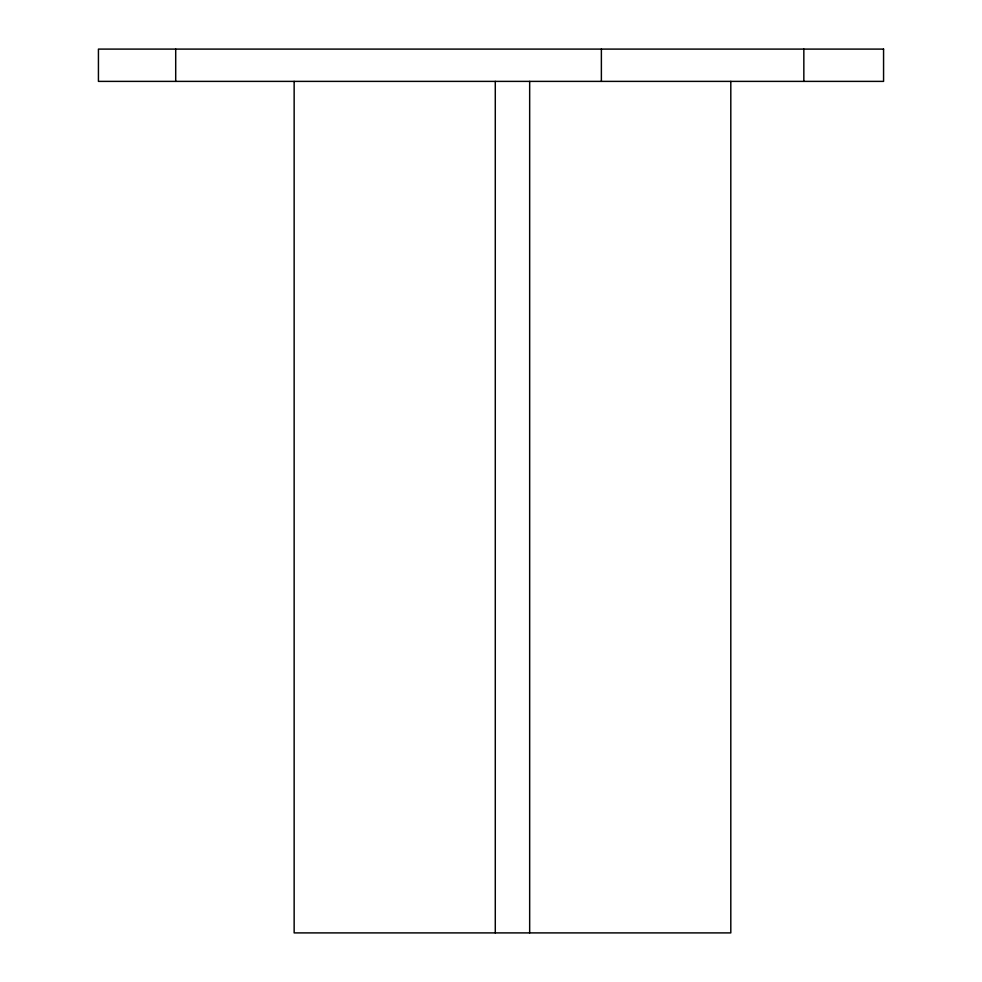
<?xml version="1.0" encoding="UTF-8"?>
<svg xmlns="http://www.w3.org/2000/svg" width="982" height="982" viewBox="0 0 982 982"><rect width="100%" height="100%" fill="white"/><g stroke="black" fill="none" stroke-linecap="round" stroke-linejoin="round"><path stroke-width="1.47" d="M803.841 49.1L803.841 81.383M730.804 81.383L730.804 932.9L294.146 932.9L294.146 81.383M601.377 49.1L601.377 81.383M529.666 81.383L529.666 932.9M495.284 81.383L495.284 932.9M175.704 49.1L175.704 81.383M883.567 49.1L98.433 49.1L98.433 81.383L883.567 81.383L883.567 49.1"/></g></svg>
